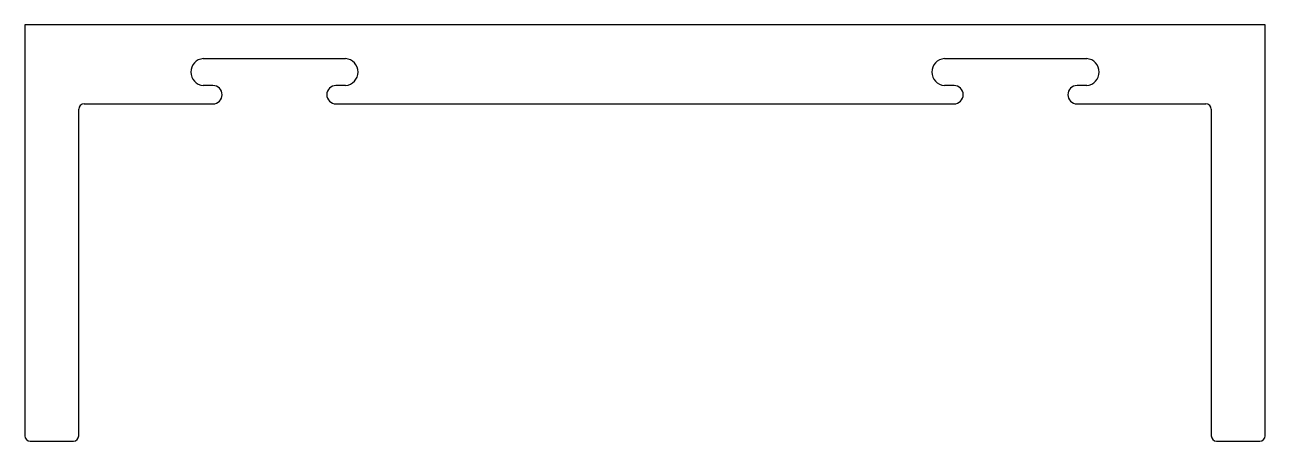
# Model space of a CAD drawing. Extents: x -26.6 to 31.8, y 12.1 to 31.7.
import ezdxf

# ---------------------------------------------------------------- set-up
doc = ezdxf.new("R2010")
doc.units = 0
doc.layers.get('0').update_dxf_attribs({"linetype": 'CONTINUOUS'})

msp = doc.modelspace()

# ---------------------------------------------------------------- linework, layer by layer
for p, q in [((31.837, 31.663), (-26.583, 31.663)), ((-26.583, 31.663), (-26.583, 12.321)), ((31.837, 12.321), (31.837, 31.663)), ((-18.179, 30.075), (-11.472, 30.075)), ((16.726, 30.075), (23.434, 30.075)), ((-17.722, 28.805), (-18.179, 28.805)), ((-11.472, 28.805), (-11.929, 28.805)), ((17.183, 28.805), (16.726, 28.805)), ((23.434, 28.805), (22.976, 28.805)), ((-24.043, 12.321), (-24.043, 27.688)), ((-23.789, 27.942), (-17.722, 27.942)), ((-11.929, 27.942), (17.183, 27.942)), ((22.976, 27.942), (29.043, 27.942)), ((29.297, 27.688), (29.297, 12.321)), ((-26.329, 12.067), (-24.297, 12.067)), ((29.551, 12.067), (31.583, 12.067))]:
    msp.add_line(p, q)
for centre, radius, start, end in [((-18.128, 29.44), 0.637, 94.57392, 265.42608), ((-11.523, 29.44), 0.637, 274.57392, 85.42608), ((16.777, 29.44), 0.637, 94.57392, 265.42608), ((23.383, 29.44), 0.637, 274.57392, 85.42608), ((-17.722, 28.374), 0.432, 270, 90), ((-11.929, 28.374), 0.432, 90, 270), ((17.183, 28.374), 0.432, 270, 90), ((22.976, 28.374), 0.432, 90, 270), ((-23.789, 27.688), 0.254, 90, 180), ((29.043, 27.688), 0.254, 360, 90), ((-26.329, 12.321), 0.254, 180, 270), ((-24.297, 12.321), 0.254, 270, 0), ((29.551, 12.321), 0.254, 180, 270), ((31.583, 12.321), 0.254, 270, 360)]:
    msp.add_arc(centre, radius, start, end)

doc.saveas('drawing.dxf')
